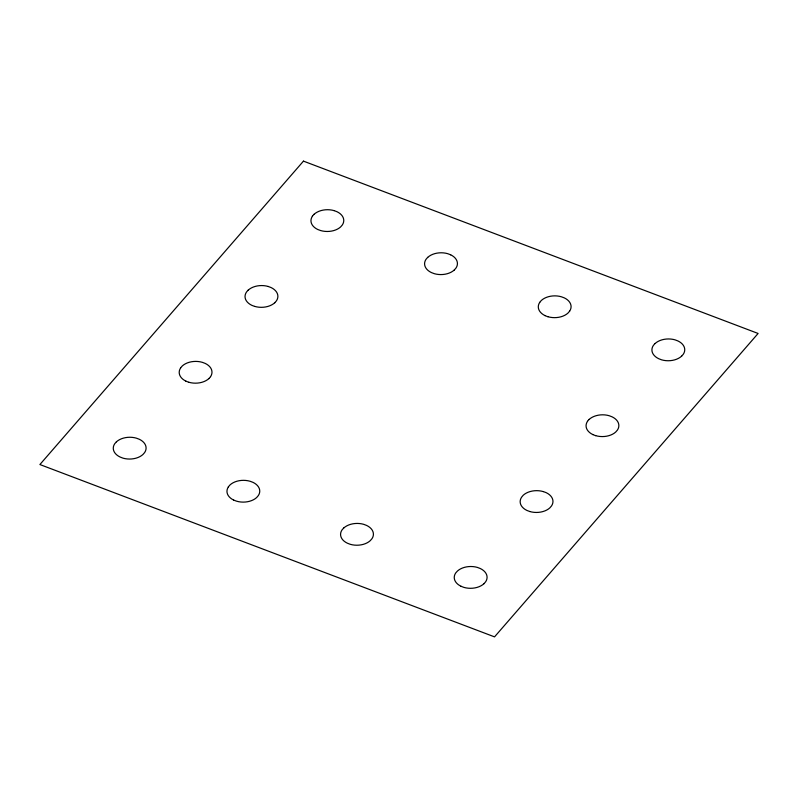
<?xml version="1.0" encoding="UTF-8"?>
<svg xmlns="http://www.w3.org/2000/svg" width="798" height="798" viewBox="0 0 798 798"><rect width="100%" height="100%" fill="white"/><g stroke="black" fill="none" stroke-linecap="round" stroke-linejoin="round"><path stroke-width="1.2" d="M180.587 367.908L182.273 365.973A16.399 10.883 -0.6 0 1 202.333 362.332L205.216 363.419A16.399 10.883 -0.6 0 1 210.532 376.686M312.367 216.208L314.053 214.273M210.542 376.686L208.857 378.631M228.358 486.85L230.043 484.905A16.399 10.883 -0.6 0 1 250.103 481.274L252.986 482.351A16.399 10.883 -0.6 0 1 258.303 495.618L256.627 497.563A16.399 10.883 -0.6 0 1 236.617 501.194L233.694 500.117M539.687 302.372L541.373 300.437A16.399 10.883 -0.6 0 1 561.433 296.796L564.316 297.883A16.399 10.883 -0.6 0 1 569.632 311.15M569.642 311.15L567.957 313.095A16.399 10.883 -0.6 0 1 547.947 316.726M587.458 421.314L589.143 419.369M248.158 290.123L246.482 292.058A16.399 10.883 -0.6 0 0 251.819 305.325L254.712 306.432M116.378 441.823L114.703 443.768A16.399 10.883 -0.6 0 0 120.079 457.015L122.932 458.132A16.399 10.883 -0.6 0 0 142.982 454.451L144.647 452.536A16.399 10.883 -0.6 0 0 139.321 439.279L136.418 438.172A16.399 10.883 -0.6 0 0 116.418 441.833M274.751 302.771L276.437 300.836A16.389 10.883 -0.6 0 0 271.101 287.569L268.198 286.462M427.708 257.355L426.032 259.29A16.399 10.883 -0.6 0 0 431.369 272.557L434.262 273.664A16.399 10.883 -0.6 0 0 454.301 269.983M454.301 270.003L455.977 268.068A16.399 10.883 -0.6 0 0 450.651 254.801M343.699 527.997L342.013 529.932A16.399 10.883 -0.6 0 0 347.389 543.209L350.252 544.306A16.399 10.883 -0.6 0 0 370.282 540.645L371.968 538.71A16.399 10.883 -0.6 0 0 366.631 525.443L363.738 524.336A16.399 10.883 -0.6 0 0 343.729 528.027M655.028 343.519L653.353 345.454A16.399 10.883 -0.6 0 0 658.729 358.721L661.582 359.828A16.399 10.883 -0.6 0 0 681.622 356.157M681.622 356.177L683.297 354.232A16.399 10.883 -0.6 0 0 677.961 340.965L675.068 339.858A16.399 10.883 -0.6 0 0 655.068 343.539M483.947 583.727L485.633 581.792A16.399 10.883 -0.6 0 0 480.296 568.525L477.394 567.418A16.399 10.883 -0.6 0 0 457.394 571.089L455.678 573.014A16.399 10.883 -0.6 0 0 461.054 586.271M334.093 210.612L336.995 211.719A16.399 10.883 -0.6 0 1 342.312 224.986L340.636 226.921A16.399 10.883 -0.6 0 1 320.626 230.552L317.704 229.475A16.399 10.883 -0.6 0 1 312.427 216.198M547.927 316.746L545.024 315.649M595.687 435.678L592.784 434.581M543.288 491.568L546.191 492.665A16.399 10.883 -0.6 0 1 551.518 505.932L549.842 507.877A16.399 10.883 -0.6 0 1 529.802 511.528M188.827 382.282L185.924 381.185M529.802 511.528L526.899 510.431A16.399 10.883 -0.6 0 1 521.613 497.174L523.249 495.219A16.399 10.883 -0.6 0 1 543.298 491.598M450.651 254.801L447.748 253.694A16.399 10.883 -0.6 0 0 427.748 257.365M461.005 586.281L463.907 587.388A16.399 10.883 -0.6 0 0 483.957 583.707M233.744 500.107A16.399 10.883 -0.6 0 1 228.408 486.84M545.074 315.629A16.399 10.883 -0.6 0 1 539.737 302.372M595.717 435.658A16.399 10.883 -0.6 0 0 615.737 432.007L617.413 430.082A16.399 10.883 -0.6 0 0 612.076 416.825L609.173 415.718A16.399 10.883 -0.6 0 0 589.183 419.389M592.844 434.571A16.399 10.883 -0.6 0 1 587.518 421.304M274.761 302.751A16.389 10.883 -0.6 0 1 254.742 306.402M248.208 290.133A16.389 10.883 -0.6 0 1 268.228 286.482M208.867 378.601A16.399 10.883 -0.6 0 1 188.847 382.252M185.974 381.165A16.399 10.883 -0.6 0 1 180.647 367.908M314.093 214.283A16.399 10.883 -0.6 0 1 334.113 210.632M303.459 161.126L39.9 464.536L494.541 636.874L758.1 333.464L303.459 161.126"/></g></svg>
